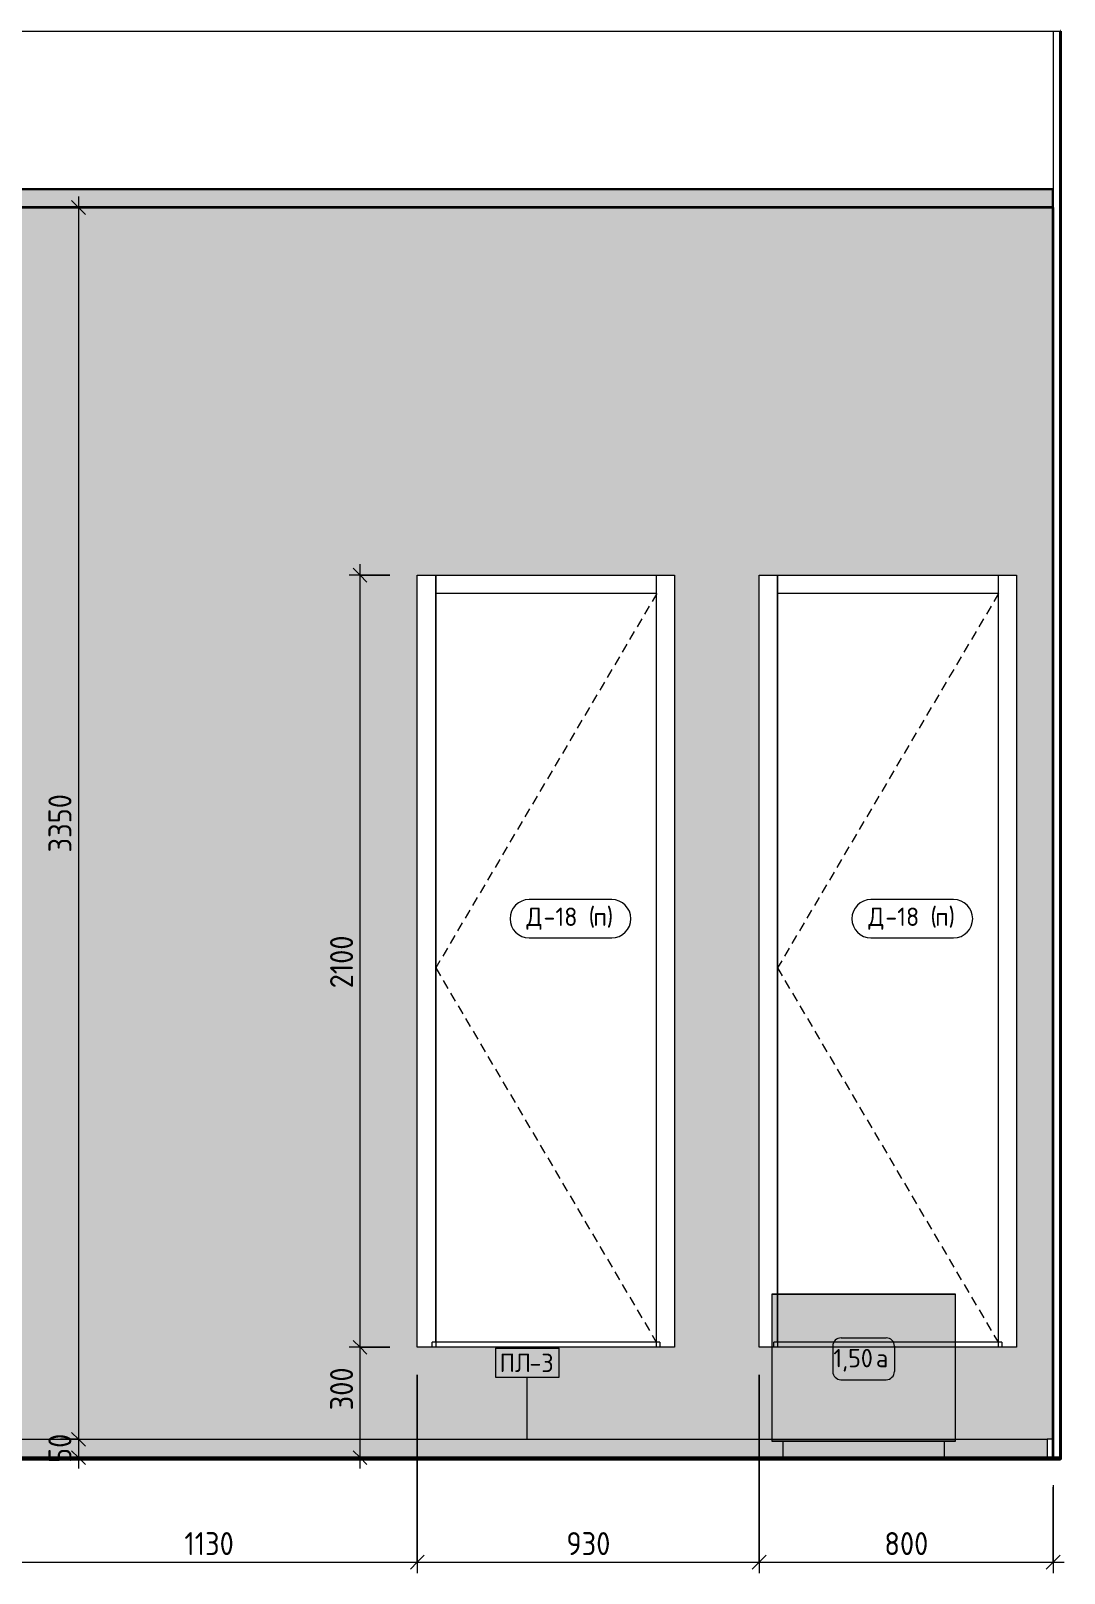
# Model space of a CAD drawing. Header units: millimetres. Extents: x 16345 to 138513, y -2470 to 23828.
# Drawn here: x 42864 to 45675, y 3886 to 8081 of the extents above; entities that cross this region are included whole.
import ezdxf

# ---------------------------------------------------------------- set-up
doc = ezdxf.new("R2010")
doc.units = ezdxf.units.MM
doc.linetypes.add('200_ШТРИХ__ш1_п0_6_', pattern=[40, 25, -15])
for name, color, linetype, lineweight in [('A-ANNO-DIMS', 7, 'Continuous', 9), ('A-ANNO-DIMS-25', 7, 'Continuous', 9), ('A-DOOR', 7, 'Continuous', 9), ('A-DOOR-2', 7, '200_ШТРИХ__ш1_п0_6_', 9), ('A-DOOR-FRAM-1', 7, 'Continuous', 9), ('A-DOOR-IDEN', 7, 'Continuous', 9), ('A-FLOR', 7, 'Continuous', 9), ('A-GENM', 7, 'Continuous', 9), ('A-GENM-IDEN', 7, 'Continuous', 9), ('A-WALL-PATT', 7, 'Continuous', 9), ('I-FURN-IDEN', 7, 'Continuous', 9), ('I-WALL', 7, 'Continuous', 9)]:
    doc.layers.add(name, color=color, linetype=linetype, lineweight=lineweight)
for name, color, linetype, lineweight, true_color in [('A-CLNG-1', 7, 'Continuous', 9, 0x787878), ('A-CLNG-FNSH-1', 7, 'Continuous', 30, 0x3c3c3c), ('A-FLOR-FNSH-1', 7, 'Continuous', 30, 0x3c3c3c), ('A-WALL-4', 7, 'Continuous', 40, 0x3c3c3c), ('A-WALL-FNSH-3', 7, 'Continuous', 30, 0x3c3c3c), ('I-FURN-2', 7, 'Continuous', 9, 0xc0c0c0), ('I-FURN-5', 7, 'Continuous', 9, 0xacacac), ('I-FURN-6', 7, 'Continuous', 9, 0xc5c578), ('I-WALL-1', 7, 'Continuous', 9, 0x787878)]:
    doc.layers.add(name, color=color, linetype=linetype, lineweight=lineweight, true_color=true_color)
doc.layers.add('I-FURN-3', color=7, linetype='Continuous', lineweight=9, true_color=0x7f7f7f, transparency=0.7)
doc.layers.add('I-FURN-4', color=2, linetype='Continuous', lineweight=9, true_color=0xffff00, transparency=0.7)
doc.styles.add('GOST Common_1', font='GOST_Common.ttf', dxfattribs={"height": 50})
doc.styles.add('ISOCPEUR_1', font='isocpeur.ttf', dxfattribs={"width": 0.9, "height": 62.5})
doc.dimstyles.new('ISO-2_5_0_9К_БОЛЬШОЙ_1', dxfattribs={"dimscale": 304.8, "dimtxt": 62.248823, "dimasz": 0.123031, "dimexe": 0.098425, "dimexo": 0.246063, "dimgap": 0, "dimtad": 1, "dimdec": 0, "dimrnd": 10, "dimzin": 0, "dimdsep": 46, "dimtxsty": 'ISOCPEUR_1', "dimblk1": 'OBLIQUE', "dimblk2": 'OBLIQUE', "dimsah": 1, "dimcen": 0.09, "dimdle": 0.098425, "dimazin": 0, "dimtfac": 1, "dimtdec": 4, "dimtix": 1, "dimtmove": 0, "dimatfit": 3, "dimfxl": 1, "dimtvp": 1, "dimtolj": 1, "dimtzin": 0, "dimarcsym": 2})
doc.dimstyles.new('ISO-2_5_0_9К_БОЛЬШОЙ_3', dxfattribs={"dimscale": 304.8, "dimtxt": 62.248823, "dimasz": 0.123031, "dimexe": 0.098425, "dimexo": 0.246063, "dimgap": 0, "dimtad": 1, "dimdec": 0, "dimrnd": 10, "dimzin": 0, "dimdsep": 46, "dimtxsty": 'ISOCPEUR_1', "dimblk1": 'OBLIQUE', "dimblk2": 'OBLIQUE', "dimsah": 1, "dimcen": 0.09, "dimdle": 0.098425, "dimazin": 0, "dimtfac": 1, "dimtdec": 4, "dimtix": 1, "dimtmove": 2, "dimatfit": 3, "dimfxl": 1, "dimtvp": 1, "dimtolj": 1, "dimtzin": 0, "dimarcsym": 2})

# ---------------------------------------------------------------- blocks, each defined once
blk = doc.blocks.new('110_Дверь_СКБ_1Ст - д-18 _п_ 700x2100h_Технический шкаф ЭОМ и СС-32102833-Развертка 2_28-9')
at = {"layer": 'A-DOOR'}
for p, q in [((13610, 6550), (13010, 6550)), ((13010, 4645), (13010, 6550)), ((13610, 6550), (13610, 4514)), ((13010, 4514), (13010, 4645)), ((13494.1, 4514), (13010, 4514)), ((13610, 4514), (13494.1, 4514))]:
    blk.add_line(p, q, dxfattribs=at)
at = {"layer": 'A-DOOR-2'}
for p, q in [((13611.4, 6550), (13010, 5532)), ((13010, 5532), (13610, 4514))]:
    blk.add_line(p, q, dxfattribs=at)
at = {"layer": 'A-DOOR-FRAM-1'}
for p, q in [((13010, 6550), (13010, 6600)), ((13010, 6600), (13010, 4645)), ((13610, 6600), (13610, 6550)), ((13610, 6600), (13610, 4500)), ((13610, 6550), (13010, 6550)), ((13010, 4645), (13010, 4500)), ((13000, 4500), (13000, 4514)), ((13494.1, 4514), (13000, 4514)), ((13620, 4514), (13494.1, 4514)), ((13620, 4514), (13620, 4500))]:
    blk.add_line(p, q, dxfattribs=at)
blk = doc.blocks.new('110_Дверь_СКБ_1Ст - д-18 _п_ 700x2100h_Технический шкаф ЭОМ и СС-V11-Развертка 2_28-9')
at = {"layer": 'A-DOOR'}
for p, q in [((12680, 6550), (12080, 6550)), ((12080, 4514), (12080, 6550)), ((12680, 6550), (12680, 4514)), ((12680, 4514), (12080, 4514))]:
    blk.add_line(p, q, dxfattribs=at)
at = {"layer": 'A-DOOR-2'}
for p, q in [((12681.4, 6550), (12080, 5532)), ((12080, 5532), (12680, 4514))]:
    blk.add_line(p, q, dxfattribs=at)
at = {"layer": 'A-DOOR-FRAM-1'}
for p, q in [((12080, 6550), (12080, 6600)), ((12080, 6600), (12080, 4500)), ((12680, 6600), (12680, 6550)), ((12680, 6600), (12680, 4500)), ((12680, 6550), (12080, 6550)), ((12070, 4500), (12070, 4514)), ((12690, 4514), (12070, 4514)), ((12690, 4514), (12690, 4500))]:
    blk.add_line(p, q, dxfattribs=at)
blk = doc.blocks.new('ПУФ_500 - 1_50а-26160883-Развертка 2_28-9')
at = {"layer": 'I-FURN-3'}
for points in [[(13069.4, 4500), (13264.5, 4500), (13264.5, 4645), (12994.3, 4645), (12994.6, 4500), (13062.1, 4500)], [(13491.7, 4500), (13494.1, 4500), (13494.1, 4645), (13264.5, 4645), (13264.5, 4500), (13488.1, 4500)], [(13128.5, 4250), (13264.5, 4250), (13264.5, 4500), (12994.3, 4500), (12994.3, 4250), (13104.7, 4250)], [(13491.7, 4250), (13494.1, 4250), (13494.1, 4500), (13264.5, 4500), (13264.5, 4250), (13491.6, 4250)], [(13082.4, 4245), (13264.5, 4245), (13264.5, 4250), (12994.3, 4250), (12994.3, 4245), (13068.1, 4245)], [(13413, 4245), (13494.1, 4245), (13494.1, 4250), (13264.5, 4250), (13264.5, 4245), (13411.9, 4245)]]:
    blk.add_hatch(color=256, dxfattribs=at).paths.add_polyline_path(points)
at = {"layer": 'I-FURN-4'}
for points in [[(13119.5, 4200), (13262.1, 4200), (13262.1, 4245), (13024.3, 4245), (13024.3, 4200), (13104.7, 4200)], [(13413.4, 4200), (13464.1, 4200), (13464.1, 4245), (13262.1, 4245), (13262.1, 4200), (13413, 4200)], [(13262.1, 4195), (13262.1, 4200), (13024.9, 4200), (13024.9, 4195), (13237.4, 4195)], [(13426.8, 4195), (13463.2, 4195), (13463.2, 4200), (13262.1, 4200), (13262.1, 4195), (13413, 4195)]]:
    blk.add_hatch(color=256, dxfattribs=at).paths.add_polyline_path(points)
at = {"layer": 'I-FURN-2'}
for p, q in [((12994.2, 4645), (12994.2, 4245)), ((12994.3, 4645), (13264.5, 4645)), ((13264.5, 4645), (13494.2, 4645)), ((13494.2, 4245), (13494.2, 4645)), ((13264.5, 4245), (12994.3, 4245)), ((13024.2, 4245), (13024.2, 4195)), ((13494.2, 4245), (13264.5, 4245)), ((13464.2, 4195), (13464.2, 4245)), ((13262.1, 4195), (13024.9, 4195)), ((13463.6, 4195), (13262.1, 4195))]:
    blk.add_line(p, q, dxfattribs=at)
at = {"layer": 'I-FURN-5'}
for p, q in [((13073, 4645), (12994.3, 4645)), ((13223.9, 4645), (13073, 4645)), ((13494.2, 4645), (13223.9, 4645)), ((12994.3, 4245), (13024.2, 4245)), ((13024.3, 4245), (13028.3, 4245)), ((13028.5, 4245), (13262.1, 4245)), ((13262.1, 4245), (13464.2, 4245)), ((13464.4, 4245), (13494.2, 4245))]:
    blk.add_line(p, q, dxfattribs=at)
at = {"layer": 'I-FURN-6'}
for p, q in [((13024.2, 4245), (13028, 4245)), ((13026.5, 4245), (13024.3, 4245)), ((13028, 4245), (13026.5, 4245)), ((13028.2, 4245), (13142.7, 4245)), ((13226.3, 4245), (13028.2, 4245)), ((13142.7, 4245), (13223.9, 4245)), ((13223.9, 4245), (13334, 4245)), ((13345.7, 4245), (13226.3, 4245)), ((13334, 4245), (13359.6, 4245)), ((13464.2, 4245), (13345.7, 4245)), ((13359.6, 4245), (13464.4, 4245))]:
    blk.add_line(p, q, dxfattribs=at)
blk = doc.blocks.new('Плинтус - Плинтус темный _ст_школа_-32862049-Развертка 2_28-9')
at = {"layer": 'A-GENM'}
h = blk.add_hatch(color=256, dxfattribs=at)
h.paths.add_polyline_path([(13744, 4200), (13744, 4250), (13494.1, 4250), (13494.1, 4245), (13464.1, 4245), (13464.1, 4200), (13596.7, 4200)])
h.paths.add_polyline_path([(11207.7, 4200), (13024.3, 4200), (13024.3, 4245), (12994.3, 4245), (12994.3, 4250), (10914, 4250), (10914, 4200)])
for p, q in [((10899, 4200), (10899, 4250)), ((10899, 4250), (10914, 4250)), ((10914, 4250), (12994.3, 4250)), ((10914, 4250), (10914, 4200)), ((12994.3, 4250), (12995, 4250)), ((12995, 4250), (12998.8, 4250)), ((12998.9, 4250), (13005.7, 4250)), ((13005.8, 4250), (13015.6, 4250)), ((13015.7, 4250), (13028.4, 4250)), ((13028.5, 4250), (13043.8, 4250)), ((13044, 4250), (13061.8, 4250)), ((13062.1, 4250), (13082.1, 4250)), ((13082.4, 4250), (13104.5, 4250)), ((13104.7, 4250), (13415.2, 4250)), ((13415.5, 4250), (13434.5, 4250)), ((13434.8, 4250), (13451.5, 4250)), ((13451.7, 4250), (13465.8, 4250)), ((13466, 4250), (13477.4, 4250)), ((13477.5, 4250), (13486, 4250)), ((13486.1, 4250), (13491.6, 4250)), ((13491.7, 4250), (13494.1, 4250)), ((13494.1, 4250), (13744, 4250))]:
    blk.add_line(p, q, dxfattribs=at)
blk = doc.blocks.new('Плинтус - Плинтус темный _ст_школа_-32862051-Развертка 2_28-9')
at = {"layer": 'A-GENM'}
for p, q in [((13759, 4250), (13744, 4250)), ((13744, 4250), (13744, 4200)), ((13759, 4200), (13759, 4250)), ((13744, 4200), (13759, 4200))]:
    blk.add_line(p, q, dxfattribs=at)
blk = doc.blocks.new('DIMBLOCK17-Развертка 2_28-9')
at = {"layer": 'A-ANNO-DIMS-25'}
for p, q in [((43915.2, 4425), (43915.2, 3885.8)), ((43915.2, 3915.8), (43915.2, 4425)), ((42784.2, 4125), (42784.2, 3885.8)), ((42784.2, 3915.8), (42784.2, 4120)), ((42784.2, 3915.8), (43915.2, 3915.8))]:
    blk.add_line(p, q, dxfattribs=at)
at = {"layer": 'A-ANNO-DIMS-25', "lineweight": 20}
for p, q in [((42784.2, 3915.8), (42765.4, 3897)), ((42784.2, 3915.8), (42802.9, 3934.5)), ((43915.2, 3915.8), (43896.4, 3897)), ((43915.2, 3915.8), (43933.9, 3934.5))]:
    blk.add_line(p, q, dxfattribs=at)
at = {"layer": 'A-ANNO-DIMS-25', "color": 0, "insert": (43281.4, 3997.4), "char_height": 62.5, "width": 163.762, "attachment_point": 1, "line_spacing_factor": 1.149209, "style": 'ISOCPEUR_1'}
blk.add_mtext('1130', dxfattribs=at)
blk = doc.blocks.new('_Oblique')
at = {"color": 0, "linetype": 'ByBlock', "lineweight": -2}
blk.add_line((-0.5, -0.5), (0.5, 0.5), dxfattribs=at)
blk = doc.blocks.new('DIMBLOCK18-Развертка 2_28-9')
at = {"layer": 'A-ANNO-DIMS-25'}
for p, q in [((43915.2, 4425), (43915.2, 3885.8)), ((43915.2, 3915.8), (43915.2, 4425)), ((44845.2, 4425), (44845.2, 3885.8)), ((44845.2, 3915.8), (44845.2, 4425)), ((43915.2, 3915.8), (44845.2, 3915.8))]:
    blk.add_line(p, q, dxfattribs=at)
at = {"layer": 'A-ANNO-DIMS-25', "lineweight": 20}
for p, q in [((43915.2, 3915.8), (43896.4, 3897)), ((43915.2, 3915.8), (43933.9, 3934.5)), ((44845.2, 3915.8), (44826.4, 3897)), ((44845.2, 3915.8), (44863.9, 3934.5))]:
    blk.add_line(p, q, dxfattribs=at)
at = {"layer": 'A-ANNO-DIMS-25', "color": 0, "insert": (44320.9, 3997.4), "char_height": 62.5, "width": 142.215, "attachment_point": 1, "line_spacing_factor": 1.149209, "style": 'ISOCPEUR_1'}
blk.add_mtext('930', dxfattribs=at)
blk = doc.blocks.new('DIMBLOCK19-Развертка 2_28-9')
at = {"layer": 'A-ANNO-DIMS-25'}
for p, q in [((44845.2, 4425), (44845.2, 3885.8)), ((44845.2, 3915.8), (44845.2, 4425)), ((45645.2, 4125), (45645.2, 3885.8)), ((45645.2, 3915.8), (45645.2, 4120)), ((44845.2, 3915.8), (45675.2, 3915.8))]:
    blk.add_line(p, q, dxfattribs=at)
at = {"layer": 'A-ANNO-DIMS-25', "lineweight": 20}
for p, q in [((44845.2, 3915.8), (44826.4, 3897)), ((44845.2, 3915.8), (44863.9, 3934.5)), ((45645.2, 3915.8), (45626.4, 3897)), ((45645.2, 3915.8), (45663.9, 3934.5))]:
    blk.add_line(p, q, dxfattribs=at)
at = {"layer": 'A-ANNO-DIMS-25', "color": 0, "insert": (45185.9, 3997.4), "char_height": 62.5, "width": 142.215, "attachment_point": 1, "line_spacing_factor": 1.149209, "style": 'ISOCPEUR_1'}
blk.add_mtext('800', dxfattribs=at)
blk = doc.blocks.new('М_двери - Типоразмер_рамка-25223575-Развертка 2_28-9')
at = {"layer": 'A-DOOR-IDEN'}
for p, q in [((12559.1, 5717.7), (12334.3, 5717.7)), ((12334.3, 5613.7), (12559.1, 5613.7))]:
    blk.add_line(p, q, dxfattribs=at)
for centre, start, end in [((12334.3, 5665.7), 90, 270), ((12559.1, 5665.7), 270, 90)]:
    blk.add_arc(centre, 52, start, end, dxfattribs=at)
blk = doc.blocks.new('Марка_Мебель - В прямоуг_Balcon_Марка-25523697-Развертка 2_28-9')
at = {"layer": 'I-FURN-IDEN'}
for p, q in [((13160.3, 4503.3), (13160.3, 4434.3)), ((13182.8, 4525.8), (13305.6, 4525.8)), ((13328.1, 4503.3), (13328.1, 4434.4)), ((13182.7, 4411.9), (13305.6, 4411.9))]:
    blk.add_line(p, q, dxfattribs=at)
for centre, radius, start, end in [((13182.8, 4503.3), 22.5, 90, 180), ((13305.6, 4503.3), 22.5, 0, 90), ((13182.7, 4434.3), 22.3, 180, 270), ((13305.6, 4434.4), 22.5, 270, 0)]:
    blk.add_arc(centre, radius, start, end, dxfattribs=at)
blk = doc.blocks.new('Mark Reiling - Mark Reiling-26174330-Развертка 2_28-9')
at = {"layer": 'A-GENM-IDEN'}
for p, q in [((12242.3, 4497.8), (12242.3, 4419)), ((12242.3, 4497.8), (12415.7, 4497.8)), ((12415.7, 4497.8), (12242.3, 4497.8)), ((12242.3, 4497.8), (12242.3, 4419)), ((12415.7, 4419), (12415.7, 4497.8)), ((12415.7, 4419), (12415.7, 4497.8)), ((12242.3, 4419), (12415.7, 4419)), ((12242.3, 4419), (12415.7, 4419))]:
    blk.add_line(p, q, dxfattribs=at)
blk = doc.blocks.new('DIMBLOCK23-Развертка 2_28-9')
at = {"layer": 'A-ANNO-DIMS-25'}
for p, q in [((42944.7, 7600), (43023.2, 7600)), ((42993.2, 7600), (42944.7, 7600)), ((42993.2, 7630), (42993.2, 4250)), ((42944.7, 4250), (43023.2, 4250)), ((42993.2, 4250), (42944.7, 4250))]:
    blk.add_line(p, q, dxfattribs=at)
at = {"layer": 'A-ANNO-DIMS-25', "lineweight": 20}
for p, q in [((42993.2, 7600), (42974.4, 7618.8)), ((42993.2, 7600), (43011.9, 7581.2)), ((42993.2, 4250), (42974.4, 4268.7)), ((42993.2, 4250), (43011.9, 4231.2))]:
    blk.add_line(p, q, dxfattribs=at)
at = {"layer": 'A-ANNO-DIMS-25', "color": 0, "insert": (42911.5, 5846), "char_height": 62.5, "width": 189.619, "attachment_point": 1, "rotation": 90, "line_spacing_factor": 1.149209, "style": 'ISOCPEUR_1'}
blk.add_mtext('3350', dxfattribs=at)
blk = doc.blocks.new('DIMBLOCK24-Развертка 2_28-9')
at = {"layer": 'A-ANNO-DIMS-25'}
for p, q in [((42944.7, 4250), (43023.2, 4250)), ((42993.2, 4250), (42944.7, 4250)), ((42993.2, 4250), (42993.2, 4170)), ((42944.7, 4200), (43023.2, 4200)), ((42993.2, 4200), (42944.7, 4200))]:
    blk.add_line(p, q, dxfattribs=at)
at = {"layer": 'A-ANNO-DIMS-25', "lineweight": 20}
for p, q in [((42993.2, 4250), (42974.4, 4268.7)), ((42993.2, 4250), (43011.9, 4231.2)), ((42993.2, 4200), (42974.4, 4218.7)), ((42993.2, 4200), (43011.9, 4181.2))]:
    blk.add_line(p, q, dxfattribs=at)
at = {"layer": 'A-ANNO-DIMS-25', "color": 0, "insert": (42911.5, 4185.5), "char_height": 62.5, "width": 94.81, "attachment_point": 1, "rotation": 90, "line_spacing_factor": 1.149209, "style": 'ISOCPEUR_1'}
blk.add_mtext('50', dxfattribs=at)
blk = doc.blocks.new('DIMBLOCK25-Развертка 2_28-9')
at = {"layer": 'A-ANNO-DIMS-25'}
for p, q in [((43840.2, 4500), (43729.5, 4500)), ((43759.5, 4170), (43759.5, 4500)), ((43759.5, 4500), (43840.2, 4500)), ((43808, 4200), (43729.5, 4200)), ((43759.5, 4200), (43808, 4200))]:
    blk.add_line(p, q, dxfattribs=at)
at = {"layer": 'A-ANNO-DIMS-25', "lineweight": 20}
for p, q in [((43759.5, 4500), (43740.7, 4518.8)), ((43759.5, 4500), (43778.2, 4481.3)), ((43759.5, 4200), (43740.7, 4218.7)), ((43759.5, 4200), (43778.2, 4181.2))]:
    blk.add_line(p, q, dxfattribs=at)
at = {"layer": 'A-ANNO-DIMS-25', "color": 0, "insert": (43677.8, 4328.6), "char_height": 62.5, "width": 142.215, "attachment_point": 1, "rotation": 90, "line_spacing_factor": 1.149209, "style": 'ISOCPEUR_1'}
blk.add_mtext('300', dxfattribs=at)
blk = doc.blocks.new('DIMBLOCK26-Развертка 2_28-9')
at = {"layer": 'A-ANNO-DIMS-25'}
for p, q in [((43759.5, 4500), (43759.5, 6630)), ((43840.2, 6600), (43729.5, 6600)), ((43759.5, 6600), (43840.2, 6600)), ((43840.2, 4500), (43729.5, 4500)), ((43759.5, 4500), (43840.2, 4500))]:
    blk.add_line(p, q, dxfattribs=at)
at = {"layer": 'A-ANNO-DIMS-25', "lineweight": 20}
for p, q in [((43759.5, 6600), (43740.7, 6618.8)), ((43759.5, 6600), (43778.2, 6581.3)), ((43759.5, 4500), (43740.7, 4518.8)), ((43759.5, 4500), (43778.2, 4481.3))]:
    blk.add_line(p, q, dxfattribs=at)
at = {"layer": 'A-ANNO-DIMS-25', "color": 0, "insert": (43677.8, 5476.4), "char_height": 62.5, "width": 176.691, "attachment_point": 1, "rotation": 90, "line_spacing_factor": 1.149209, "style": 'ISOCPEUR_1'}
blk.add_mtext('2100', dxfattribs=at)

msp = doc.modelspace()

# ---------------------------------------------------------------- hatches: boundary and pattern name
at = {"layer": 'A-CLNG-1'}
msp.add_hatch(color=256, dxfattribs=at).paths.add_polyline_path([(44195.5, 7600), (45644.2, 7600), (45644.2, 7650), (39806.2, 7650), (39806.2, 7600), (43915.2, 7600)])
at = {"layer": 'A-WALL-PATT'}
h = msp.add_hatch(color=256, dxfattribs=at)
h.paths.add_polyline_path([(42784.2, 4200), (42784.2, 4250), (44879.5, 4250), (44879.5, 4500), (44845.2, 4500), (44845.2, 6600), (45545.2, 6600), (45545.2, 4500), (45379.3, 4500), (45379.3, 4250), (45644.2, 4250), (45644.2, 7600), (42765.2, 7600), (42765.2, 4200), (42777.6, 4200)])
h.paths.add_polyline_path([(44615.2, 4500), (43915.2, 4500), (43915.2, 6600), (44615.2, 6600), (44615.2, 4680.3)])
at = {"layer": 'I-WALL-1'}
h = msp.add_hatch(dxfattribs=at)
h.set_pattern_fill('FP_25', color=256, style=0, pattern_type=2)
h.set_pattern_definition([(45, (44010.667, 0), (-14.25598, 14.25598), []), (45, (44024.923, 0), (-14.25598, 14.25598), [25.202, -5.04, 0.8382, -4.202])])
h.paths.add_polyline_path([(45665.7, 4195), (45665.7, 8080), (45665.2, 8080), (45665.2, 4195)])

# ---------------------------------------------------------------- linework, layer by layer
at = {"layer": 'A-CLNG-FNSH-1'}
for p, q in [((45644.2, 7650), (39806.2, 7650)), ((45644.2, 7600), (45644.2, 7650)), ((45644.2, 7601), (39806.2, 7601)), ((39806.2, 7600), (45644.2, 7600))]:
    msp.add_line(p, q, dxfattribs=at)
at = {"layer": 'A-FLOR'}
for p, q in [((39784.9, 8080), (45665.2, 8080)), ((45665.7, 4195), (39784.9, 4195))]:
    msp.add_line(p, q, dxfattribs=at)
at = {"layer": 'A-FLOR-FNSH-1'}
for p, q in [((45665.2, 4200), (39785.2, 4200)), ((39785.2, 4195), (45665.2, 4195))]:
    msp.add_line(p, q, dxfattribs=at)
at = {"layer": 'A-GENM-IDEN'}
msp.add_line((44214.2, 4250), (44214.2, 4418), dxfattribs=at)
at = {"layer": 'A-WALL-4'}
for p, q in [((45665.7, 8080), (45665.2, 8080)), ((45665.2, 8080), (45665.2, 4194.5))]:
    msp.add_line(p, q, dxfattribs=at)
at = {"layer": 'A-WALL-FNSH-3'}
for p, q in [((45645.2, 7600), (45644.2, 7600)), ((45644.2, 7600), (45644.2, 4200)), ((45645.2, 4200), (45645.2, 7600))]:
    msp.add_line(p, q, dxfattribs=at)
at = {"layer": 'I-WALL'}
for p, q in [((45645.2, 8080.5), (45645.2, 7600)), ((45665.2, 8080), (45665.2, 8080.5)), ((43915.2, 4500), (43915.2, 6600)), ((43915.2, 6600), (44615.2, 6600)), ((44615.2, 6600), (44615.2, 4500)), ((44845.2, 4500), (44845.2, 6600)), ((44845.2, 6600), (45545.2, 6600)), ((45545.2, 6600), (45545.2, 4500)), ((44615.2, 4500), (43915.2, 4500)), ((44879.5, 4500), (44845.2, 4500)), ((45545.2, 4500), (44879.8, 4500))]:
    msp.add_line(p, q, dxfattribs=at)

# ---------------------------------------------------------------- block references
at = {"layer": 'A-DOOR'}
for name in ['110_Дверь_СКБ_1Ст - д-18 _п_ 700x2100h_Технический шкаф ЭОМ и СС-V11-Развертка 2_28-9', '110_Дверь_СКБ_1Ст - д-18 _п_ 700x2100h_Технический шкаф ЭОМ и СС-32102833-Развертка 2_28-9']:
    msp.add_blockref(name, (31885.2, 0), dxfattribs=at)
at = {"layer": 'A-DOOR-IDEN'}
for p in [(31885.2, 0), (32815.2, 0)]:
    msp.add_blockref('М_двери - Типоразмер_рамка-25223575-Развертка 2_28-9', p, dxfattribs=at)
at = {"layer": 'A-GENM'}
for name in ['Плинтус - Плинтус темный _ст_школа_-32862049-Развертка 2_28-9', 'Плинтус - Плинтус темный _ст_школа_-32862051-Развертка 2_28-9']:
    msp.add_blockref(name, (31885.2, 0), dxfattribs=at)
at = {"layer": 'A-GENM-IDEN'}
msp.add_blockref('Mark Reiling - Mark Reiling-26174330-Развертка 2_28-9', (31885.2, 0), dxfattribs=at)
at = {"layer": 'I-FURN-2'}
msp.add_blockref('ПУФ_500 - 1_50а-26160883-Развертка 2_28-9', (31885.2, 0), dxfattribs=at)
at = {"layer": 'I-FURN-IDEN'}
msp.add_blockref('Марка_Мебель - В прямоуг_Balcon_Марка-25523697-Развертка 2_28-9', (31885.2, 0), dxfattribs=at)

# ---------------------------------------------------------------- texts
at = {"layer": 'A-DOOR-IDEN', "char_height": 50, "attachment_point": 1, "style": 'GOST Common_1'}
for s, insert, width in [('\\fGOST Common|b0|i0|c204|p34|;Д', (44212.2, 5696), 56.118), ('-18 (', (44258.5, 5696), 164.346), ('\\fGOST Common|b0|i0|c204|p34|;п', (44394.1, 5696), 44.093), ('\\fGOST Common|b0|i0|c204|p34|;)', (44430.5, 5696), 24.051), ('\\fGOST Common|b0|i0|c204|p34|;Д', (45142.2, 5696), 56.118), ('-18 (', (45188.5, 5696), 164.346), ('\\fGOST Common|b0|i0|c204|p34|;п', (45324.1, 5696), 44.093), ('\\fGOST Common|b0|i0|c204|p34|;)', (45360.5, 5696), 24.051)]:
    msp.add_mtext(s, dxfattribs=dict(at, insert=insert, width=width))
at = {"layer": 'A-GENM-IDEN', "char_height": 50, "attachment_point": 1, "style": 'GOST Common_1'}
for s, insert, width in [('ПЛ', (44139, 4482.8), 98.207), ('-3', (44220.1, 4482.8), 86.181)]:
    msp.add_mtext(s, dxfattribs=dict(at, insert=insert, width=width))
at = {"layer": 'I-FURN-IDEN', "char_height": 50, "attachment_point": 1, "style": 'GOST Common_1'}
for s, insert, width in [('1,50', (45047.1, 4495.7), 140.295), ('\\fGOST Common|b0|i0|c204|p34|;а', (45162.9, 4495.7), 50.105)]:
    msp.add_mtext(s, dxfattribs=dict(at, insert=insert, width=width))

# ---------------------------------------------------------------- dimensions: what is measured, and where the dimension line sits
at = {"layer": 'A-ANNO-DIMS'}
for base, p1, p2, override, picture, middle in [((42993.2, 4250), (43019.7, 7600), (43019.7, 4250), {"dimpost": '<>', "dimfxl": 3350}, 'DIMBLOCK23-Развертка 2_28-9', (42961.9, 5925)), ((43759.5, 6600), (43915.2, 4500), (43915.2, 6600), {"dimpost": '<>', "dimfxl": 2100}, 'DIMBLOCK26-Развертка 2_28-9', (43728.2, 5550)), ((42993.2, 4200), (43019.7, 4250), (43019.7, 4200), {"dimpost": '<>', "dimfxl": 50}, 'DIMBLOCK24-Развертка 2_28-9', (42961.9, 4225))]:
    dim = msp.add_linear_dim(base=base, p1=p1, p2=p2, angle=90, dimstyle='ISO-2_5_0_9К_БОЛЬШОЙ_1', override=override, dxfattribs=at)
    dim.commit()
    dim.dimension.update_dxf_attribs({"geometry": picture, "text_midpoint": middle})
for base, p1, p2, override, picture, middle in [((43915.2, 3915.8), (42784.2, 4200), (43915.2, 4500), {"dimpost": '<>', "dimfxl": 1170.111533}, 'DIMBLOCK17-Развертка 2_28-9', (43349.7, 3947)), ((44845.2, 3915.8), (43915.2, 4500), (44845.2, 4500), {"dimpost": '<>', "dimfxl": 930}, 'DIMBLOCK18-Развертка 2_28-9', (44380.2, 3947)), ((45645.2, 3915.8), (44845.2, 4500), (45645.2, 4200), {"dimpost": '<>', "dimfxl": 854.400375}, 'DIMBLOCK19-Развертка 2_28-9', (45245.2, 3947))]:
    dim = msp.add_linear_dim(base=base, p1=p1, p2=p2, dimstyle='ISO-2_5_0_9К_БОЛЬШОЙ_1', override=override, dxfattribs=at)
    dim.commit()
    dim.dimension.update_dxf_attribs({"geometry": picture, "text_midpoint": middle})
dim = msp.add_linear_dim(base=(43759.5, 4500), p1=(43733, 4200), p2=(43915.2, 4500), angle=90, dimstyle='ISO-2_5_0_9К_БОЛЬШОЙ_3', override={"dimpost": '<>', "dimfxl": 351.008637}, dxfattribs=at)
dim.commit()
dim.dimension.update_dxf_attribs({"geometry": 'DIMBLOCK25-Развертка 2_28-9', "text_midpoint": (43719.5, 4399.7), "dimtype": 160, "text_rotation": 90})

doc.saveas('drawing.dxf')
